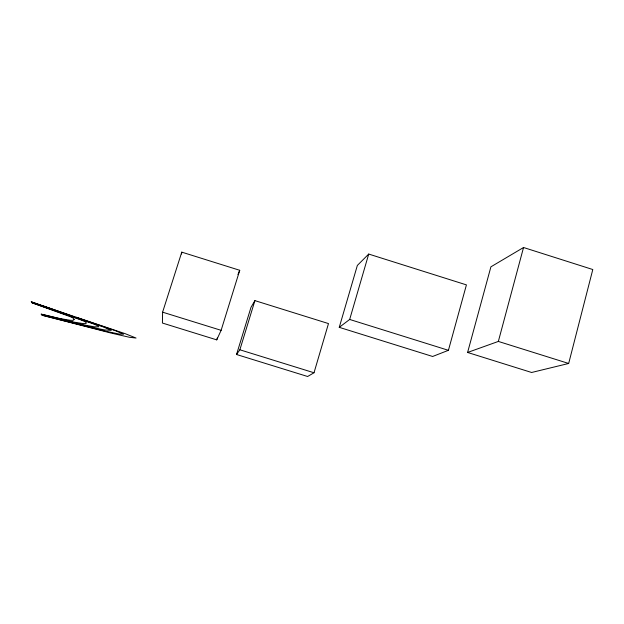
<?xml version="1.0" encoding="UTF-8"?>
<svg xmlns="http://www.w3.org/2000/svg" width="624" height="624" viewBox="0 0 624 624"><rect width="100%" height="100%" fill="white"/><g stroke="black" fill="none" stroke-linecap="round" stroke-linejoin="round"><path stroke-width="0.94" d="M162.599 312.172L162.419 323.045L216.723 339.869L221.122 330.33L239.725 270.293L181.771 252.143L162.599 312.172L221.122 330.33M181.576 254.03L181.771 252.143M568.675 363.472L592.8 269.529L523.536 247.502L490.909 266.83L467.594 352.459L531.625 372.481L568.675 363.472L498.35 341.429L467.594 352.459M498.35 341.429L523.536 247.502M448.422 350.314L466.424 284.887L368.714 254.062L357.349 265.434L339.253 327.343L432.635 356.476L448.422 350.314L349.674 319.457L339.253 327.343M349.674 319.457L368.714 254.062M314.012 372.762L328.481 323.575L254.912 300.62L250.996 307.328L236.535 354.494L307.624 376.498L314.012 372.762L239.858 349.791L236.535 354.494M239.858 349.791L254.912 300.62M216.723 339.869L217.3 338.005M237.947 274.583L239.725 270.293M76.159 317.234L125.135 333.661L136.048 338.036L129.542 337.295L110.62 332.959L41.933 315.19L104.473 330.977L119.106 334.043L123.56 334.183L115.471 330.72L43.625 306.103M73.601 316.766L103.217 326.882L111.29 330.392L104.497 329.932L88.904 326.648L41.426 314.551L82.774 324.714L94.45 326.82L98.74 326.812L97.726 325.72L92.953 323.723L56.612 311.158A805.467 140.985 17.4 0 1 31.801 302.523L41.34 305.682M74.272 316.805L31.2 301.774L66.511 314.356M74.139 319.511L73.328 320.229A50.232 4.555 17.9 0 1 70.083 320.26L60.029 318.583L41.083 314.129L72.953 321.961L82.867 323.56L85.277 323.606L86.51 323.029L84.958 321.594L80.824 319.878L31.996 302.773L70.34 316.696L73.359 318.209L74.139 319.511"/></g></svg>
